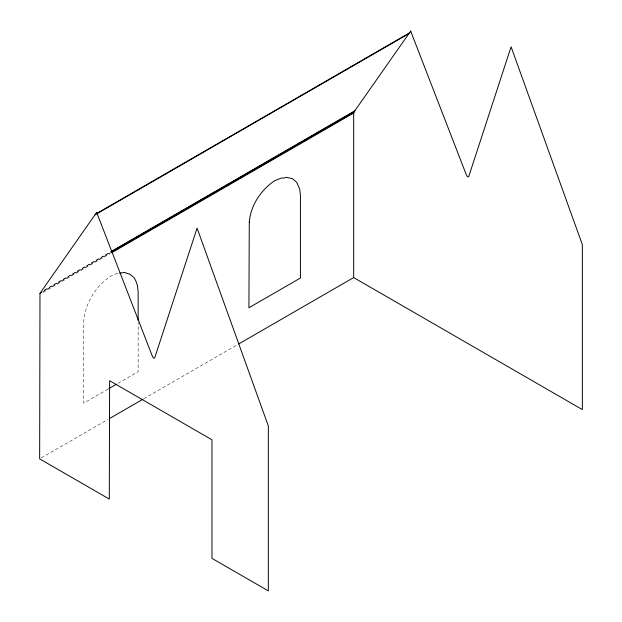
<?xml version="1.0" encoding="UTF-8"?>
<svg xmlns="http://www.w3.org/2000/svg" width="622" height="622" viewBox="0 0 622 622"><rect width="100%" height="100%" fill="white"/><g stroke="black" fill="none" stroke-linecap="round" stroke-linejoin="round"><path stroke-width="0.47" stroke-dasharray="3.11 2.33" d="M44.302 290.124L109.799 252.314M44.496 290.388L109.985 252.579M42.49 291.92L110.506 252.656M43.011 292.371L110.18 253.589M107.987 389.123L83.69 403.149L83.69 322.414C84.802 303.987 95.376 286.112 110.918 276.098L117.177 273.338L118.646 273.338M118.04 383.315L138.154 371.707L138.154 322.624M41.332 457.909L107.66 419.609M143.768 398.764L237.806 344.471"/><path stroke-width="0.93" d="M39.979 293.374L39.652 458.873L109.293 499.077L109.612 380.703L211.97 439.801L211.97 558.362L268.331 590.9L268.331 425.961L197.073 228.103L154.637 358.078L153.339 358.078L152.048 355.457L96.659 212.397L39.979 293.374L41.651 292.402M353.669 277.575L353.669 113.01L354.322 111.517L410.675 31.1L466.065 174.16L467.363 176.78L468.661 176.78L511.09 46.806L582.347 244.664L582.347 409.603L353.669 277.575L238.646 343.989M96.527 213.595L409.704 32.779M95.042 214.831L409.058 33.534M110.638 251.832L354.968 110.763M111.665 251.607L354.322 111.517M111.346 252.167L353.996 112.077M111.859 252.618L353.669 113.01M108.827 388.641L116.368 384.287M109.34 418.637L142.928 399.246M119.751 273.128L124.532 272.49L129.687 274.185L134.103 277.591L135.946 281.198L137.415 285.451L138.154 291.819L138.154 320.695M410.675 31.1L410.675 31.846M96.659 212.397L96.659 213.144M249.282 222.14L248.917 307.758L300.434 278.011L300.434 195.153L299.703 189.205L296.756 182.409L292.705 178.794L286.454 177.309L283.508 178.156L281.665 177.946L274.675 180.707C260.89 189.951 250.604 205.462 249.282 222.14"/></g></svg>
